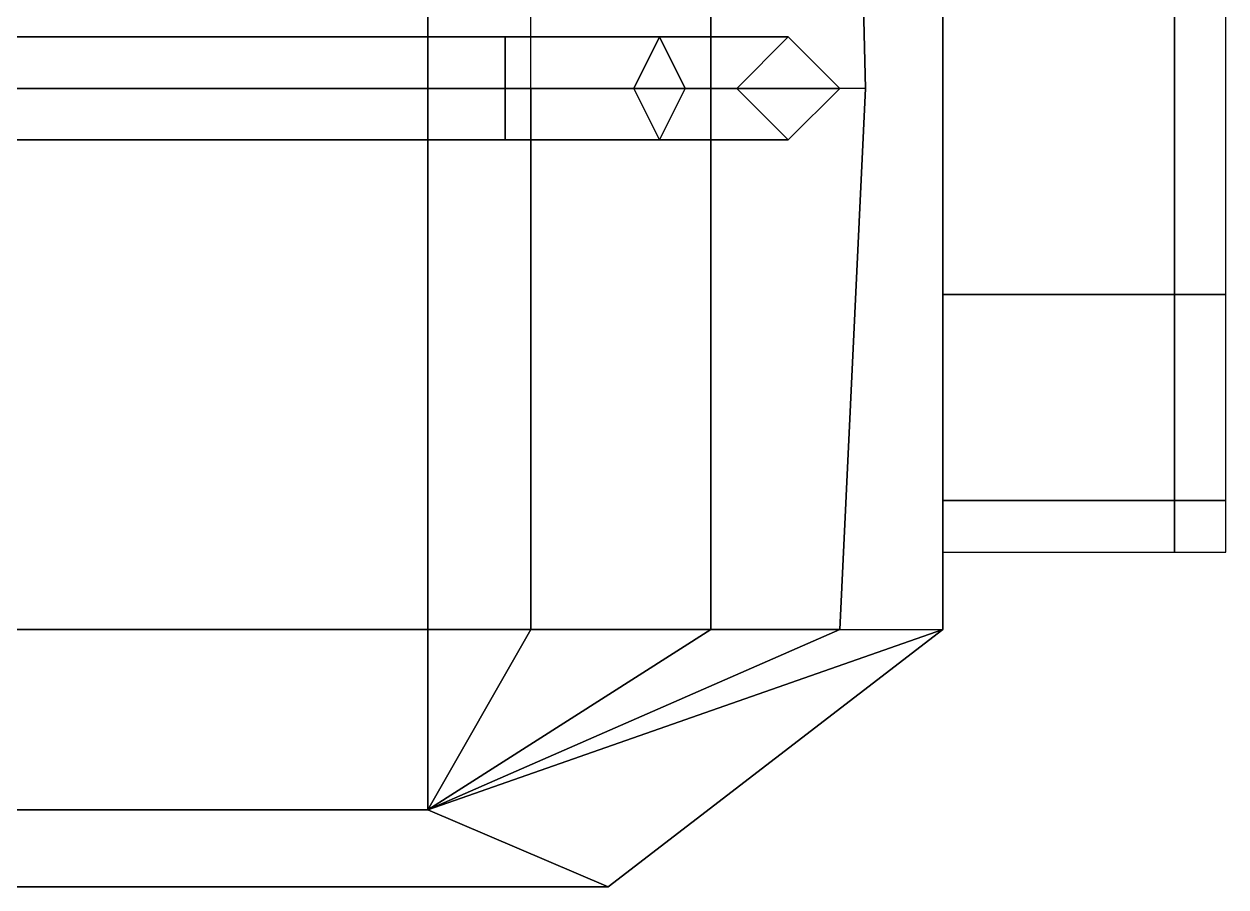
# Model space of a CAD drawing. Header units: millimetres. Extents: x -1 to 3, y -3 to 11.3.
# Drawn here: x 0.5432 to 1.01, y -2.75 to -2.415 of the extents above; entities that cross this region are included whole.
import ezdxf

# ---------------------------------------------------------------- set-up
doc = ezdxf.new("R2010")
doc.units = ezdxf.units.MM
for name, color, linetype in [('hansa_tent', 3, 'Continuous'), ('mudguards', 6, 'Continuous'), ('tent', 3, 'Continuous')]:
    doc.layers.add(name, color=color, linetype=linetype)

msp = doc.modelspace()

# ---------------------------------------------------------------- linework, layer by layer
for points in [[(0.9, 0.03, 1.7), (0.7, -1.16, 1.7), (0.7, -2.72, 1.7), (0.9, -2.65, 1.7)], [(0.9, -2.65, 1.7), (0.9, -2.65, 0.78), (0.9, 0.03, 0.78), (0.9, 0.03, 1.7)], [(0.7, -1.16, 1.34), (0.29, -1.16, 1.34), (0.29, -2.72, 1.34), (0.7, -2.72, 1.34)], [(0.7, -1.16, 1.7), (0.7, -1.16, 1.34), (0.7, -2.72, 1.34), (0.7, -2.72, 1.7)], [(-0.73, -2.44, 2.16), (-0.73, -2.42, 2.18), (0.73, -2.42, 2.18), (0.73, -2.44, 2.16)], [(-0.73, -2.42, 2.18), (-0.73, -2.44, 2.2), (0.73, -2.44, 2.2), (0.73, -2.42, 2.18)], [(0.79, -2.42, 2.15), (0.78, -2.44, 2.13), (0.73, -2.44, 2.16), (0.73, -2.42, 2.18)], [(0.8, -2.44, 2.17), (0.79, -2.42, 2.15), (0.73, -2.42, 2.18), (0.73, -2.44, 2.2)], [(0.84, -2.42, 2.08), (0.82, -2.44, 2.08), (0.78, -2.44, 2.13), (0.79, -2.42, 2.15)], [(0.86, -2.44, 2.08), (0.84, -2.42, 2.08), (0.79, -2.42, 2.15), (0.8, -2.44, 2.17)], [(0.84, -2.42, 1.7), (0.82, -2.44, 1.7), (0.82, -2.44, 2.08), (0.84, -2.42, 2.08)], [(0.86, -2.44, 1.7), (0.84, -2.42, 1.7), (0.84, -2.42, 2.08), (0.86, -2.44, 2.08)], [(-0.73, -2.46, 2.18), (-0.73, -2.44, 2.16), (0.73, -2.44, 2.16), (0.73, -2.46, 2.18)], [(-0.73, -2.44, 2.2), (-0.73, -2.46, 2.18), (0.73, -2.46, 2.18), (0.73, -2.44, 2.2)], [(0.78, -2.44, 2.13), (0.79, -2.46, 2.15), (0.73, -2.46, 2.18), (0.73, -2.44, 2.16)], [(0.79, -2.46, 2.15), (0.8, -2.44, 2.17), (0.73, -2.44, 2.2), (0.73, -2.46, 2.18)], [(0.82, -2.44, 2.08), (0.84, -2.46, 2.08), (0.79, -2.46, 2.15), (0.78, -2.44, 2.13)], [(0.84, -2.46, 2.08), (0.86, -2.44, 2.08), (0.8, -2.44, 2.17), (0.79, -2.46, 2.15)], [(0.82, -2.44, 1.7), (0.84, -2.46, 1.7), (0.84, -2.46, 2.08), (0.82, -2.44, 2.08)], [(0.84, -2.46, 1.7), (0.86, -2.44, 1.7), (0.86, -2.44, 2.08), (0.84, -2.46, 2.08)], [(0.9, -2.65, 0.78), (0.77, -2.75, 1.06), (-0.77, -2.75, 1.06), (-0.9, -2.65, 0.78)], [(0.9, -2.65, 1.7), (0.7, -2.72, 1.7), (0.77, -2.75, 1.7)], [(0.77, -2.75, 1.7), (0.77, -2.75, 1.06), (0.9, -2.65, 0.78), (0.9, -2.65, 1.7)], [(-0.7, -2.72, 1.7), (-0.77, -2.75, 1.7), (0.77, -2.75, 1.7), (0.7, -2.72, 1.7)], [(0.7, -2.72, 1.34), (-0.7, -2.72, 1.34), (-0.7, -2.72, 1.7), (0.7, -2.72, 1.7)], [(-0.77, -2.75, 1.7), (-0.77, -2.75, 1.06), (0.77, -2.75, 1.06), (0.77, -2.75, 1.7)]]:
    msp.add_3dface(points)
at = {"layer": 'hansa_tent'}
for points in [[(0.74, -2.44, 2.23), (0.74, -2.03, 2.19), (-0.74, -2.03, 2.19), (-0.74, -2.44, 2.23)], [(0.74, -2.44, 2.23), (0.74, -2.03, 2.19), (0.81, -2.03, 2.17), (0.81, -2.44, 2.2)], [(0.81, -2.44, 2.2), (0.81, -2.03, 2.17), (0.86, -2.03, 2.09), (0.87, -2.44, 2.11)], [(0.87, -2.44, 2.11), (0.86, -2.03, 2.09), (0.86, -2.03, 1.7), (0.87, -2.44, 1.7)], [(-0.74, -2.44, 2.23), (-0.74, -2.65, 2), (0.74, -2.65, 2), (0.74, -2.44, 2.23)], [(0.74, -2.44, 2.23), (0.74, -2.65, 2), (0.81, -2.65, 1.98), (0.81, -2.44, 2.2)], [(0.81, -2.44, 2.2), (0.81, -2.65, 1.98), (0.86, -2.65, 1.93), (0.87, -2.44, 2.11)], [(0.87, -2.44, 2.11), (0.86, -2.65, 1.93), (0.86, -2.65, 1.7), (0.87, -2.44, 1.7)], [(-0.74, -2.65, 2), (-0.7, -2.72, 1.7), (0.7, -2.72, 1.7), (0.74, -2.65, 2)], [(0.86, -2.65, 1.93), (0.7, -2.72, 1.7), (0.7, -2.72, 1.7), (0.86, -2.65, 1.7)], [(0.81, -2.65, 1.98), (0.7, -2.72, 1.7), (0.7, -2.72, 1.7), (0.86, -2.65, 1.93)], [(0.74, -2.65, 2), (0.7, -2.72, 1.7), (0.7, -2.72, 1.7), (0.81, -2.65, 1.98)]]:
    msp.add_3dface(points, dxfattribs=at)
at = {"layer": 'mudguards'}
for points in [[(1.01, -2.31, 1), (0.9, -2.31, 1), (0.9, -2.52, 0.9), (1.01, -2.52, 0.9)], [(0.99, -2.31, 0.91), (0.99, -2.31, 1), (0.99, -2.52, 0.9), (0.99, -2.48, 0.8)], [(0.99, -2.48, 0.8), (0.99, -2.52, 0.9), (0.99, -2.6, 0.76), (0.99, -2.56, 0.67)], [(1.01, -2.52, 0.9), (0.9, -2.52, 0.9), (0.9, -2.6, 0.76), (1.01, -2.6, 0.76)], [(0.99, -2.56, 0.67), (0.99, -2.6, 0.76), (0.99, -2.62, 0.62), (0.99, -2.56, 0.67)], [(1.01, -2.6, 0.76), (0.9, -2.6, 0.76), (0.9, -2.62, 0.62), (1.01, -2.62, 0.62)]]:
    msp.add_3dface(points, dxfattribs=at)
at = {"layer": 'tent'}
for points in [[(0.74, -2.44, 2.23), (0.74, -2.03, 2.19), (-0.74, -2.03, 2.19), (-0.74, -2.44, 2.23)], [(0.74, -2.44, 2.23), (0.74, -2.03, 2.19), (0.81, -2.03, 2.17), (0.81, -2.44, 2.2)], [(0.81, -2.44, 2.2), (0.81, -2.03, 2.17), (0.86, -2.03, 2.09), (0.87, -2.44, 2.11)], [(0.87, -2.44, 2.11), (0.86, -2.03, 2.09), (0.86, -2.03, 1.7), (0.87, -2.44, 1.7)], [(-0.74, -2.44, 2.23), (-0.74, -2.65, 2), (0.74, -2.65, 2), (0.74, -2.44, 2.23)], [(0.74, -2.44, 2.23), (0.74, -2.65, 2), (0.81, -2.65, 1.98), (0.81, -2.44, 2.2)], [(0.81, -2.44, 2.2), (0.81, -2.65, 1.98), (0.86, -2.65, 1.93), (0.87, -2.44, 2.11)], [(0.87, -2.44, 2.11), (0.86, -2.65, 1.93), (0.86, -2.65, 1.7), (0.87, -2.44, 1.7)], [(-0.74, -2.65, 2), (-0.7, -2.72, 1.7), (0.7, -2.72, 1.7), (0.74, -2.65, 2)], [(0.74, -2.65, 2), (0.7, -2.72, 1.7), (0.7, -2.72, 1.7), (0.81, -2.65, 1.98)], [(0.81, -2.65, 1.98), (0.7, -2.72, 1.7), (0.7, -2.72, 1.7), (0.86, -2.65, 1.93)], [(0.86, -2.65, 1.93), (0.7, -2.72, 1.7), (0.7, -2.72, 1.7), (0.86, -2.65, 1.7)]]:
    msp.add_3dface(points, dxfattribs=at)

doc.saveas('drawing.dxf')
